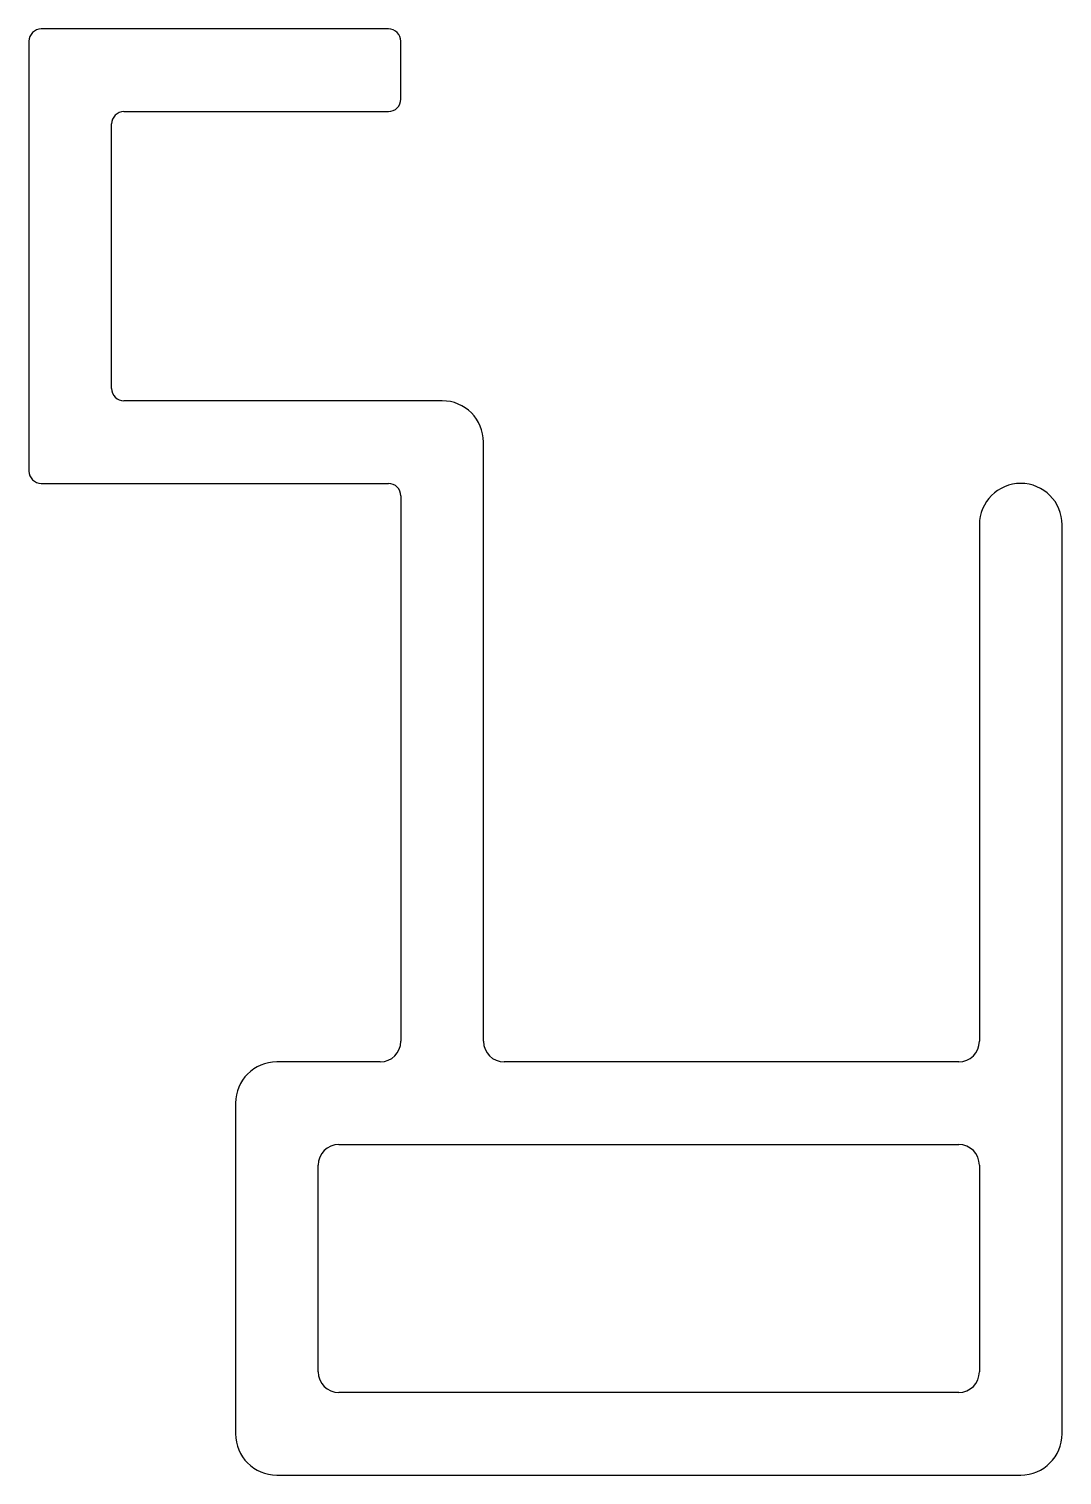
# Model space of a CAD drawing. Extents: x 561.8 to 586.8, y 720.5 to 755.5.
import ezdxf

# ---------------------------------------------------------------- set-up
doc = ezdxf.new("R2010")
doc.units = 0
doc.layers.get('0').update_dxf_attribs({"linetype": 'CONTINUOUS'})

msp = doc.modelspace()

# ---------------------------------------------------------------- linework, layer by layer
for p, q in [((570.529, 755.473), (562.129, 755.473)), ((561.829, 755.173), (561.829, 744.773)), ((570.829, 753.773), (570.829, 755.173)), ((564.129, 753.473), (570.529, 753.473)), ((563.829, 746.773), (563.829, 753.173)), ((571.829, 746.473), (564.129, 746.473)), ((572.829, 730.973), (572.829, 745.473)), ((562.129, 744.473), (570.529, 744.473)), ((570.829, 744.173), (570.829, 730.973)), ((584.829, 743.473), (584.829, 730.973)), ((586.829, 721.473), (586.829, 743.473)), ((570.329, 730.473), (567.829, 730.473)), ((584.329, 730.473), (573.329, 730.473)), ((566.829, 729.473), (566.829, 721.473)), ((569.329, 728.473), (584.329, 728.473)), ((568.829, 722.973), (568.829, 727.973)), ((584.829, 727.973), (584.829, 722.973)), ((584.329, 722.473), (569.329, 722.473)), ((567.829, 720.473), (585.829, 720.473))]:
    msp.add_line(p, q)
for centre, radius, start, end in [((562.129, 755.173), 0.3, 90.0023, 180), ((570.529, 755.173), 0.3, 360, 90.0093), ((570.529, 753.773), 0.3, 269.9907, 0), ((564.129, 753.173), 0.3, 90.0023, 180), ((564.129, 746.773), 0.3, 180, 269.9977), ((571.829, 745.473), 1, 0, 90), ((562.129, 744.773), 0.3, 180, 269.9977), ((570.529, 744.173), 0.3, 360, 90.0093), ((585.829, 743.473), 1, 0, 180), ((570.329, 730.973), 0.5, 270, 0), ((573.329, 730.973), 0.5, 180, 270), ((584.329, 730.973), 0.5, 270, 0), ((567.829, 729.473), 1, 90, 180), ((569.329, 727.973), 0.5, 90, 180), ((584.329, 727.973), 0.5, 0, 90), ((569.329, 722.973), 0.5, 180, 270), ((584.329, 722.973), 0.5, 270, 0), ((567.829, 721.473), 1, 180, 270), ((585.829, 721.473), 1, 270, 0)]:
    msp.add_arc(centre, radius, start, end)

doc.saveas('drawing.dxf')
